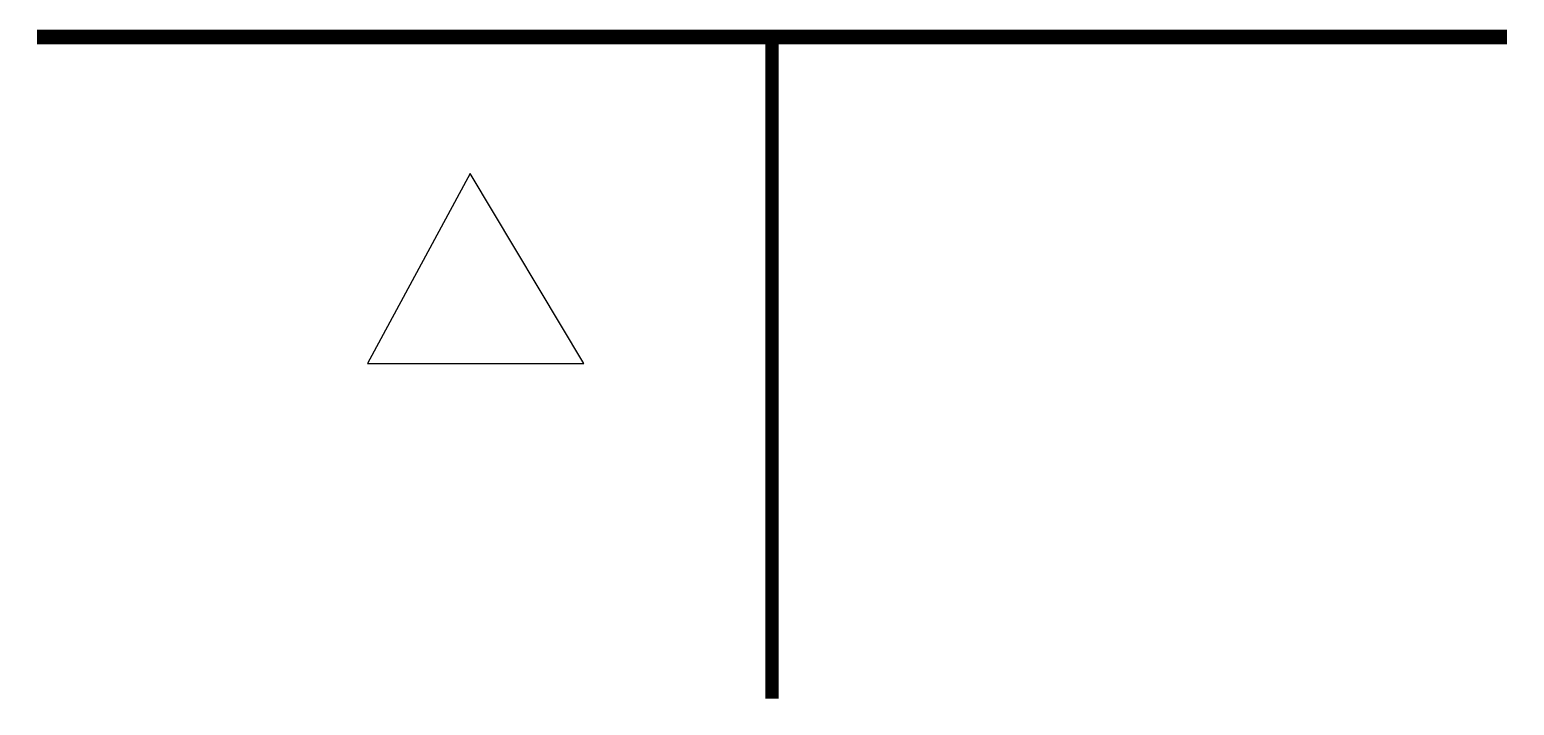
# Model space of a CAD drawing. Extents: x 2.5 to 13.8, y 1.3 to 6.4.
import ezdxf

# ---------------------------------------------------------------- set-up
doc = ezdxf.new("R2010")
doc.units = 0
doc.header["$MEASUREMENT"] = 0
doc.layers.get('0').update_dxf_attribs({"linetype": 'CONTINUOUS'})

msp = doc.modelspace()

# ---------------------------------------------------------------- linework, layer by layer
for points, const_width in [([(2.53, 6.358), (13.73, 6.358)], 0.112), ([(8.13, 6.359), (8.13, 1.319)], 0.101)]:
    msp.add_lwpolyline(points, dxfattribs=dict(const_width=const_width))
msp.add_lwpolyline([(5.831, 5.319), (5.047, 3.873), (6.696, 3.873), (5.831, 5.319)])

doc.saveas('drawing.dxf')
